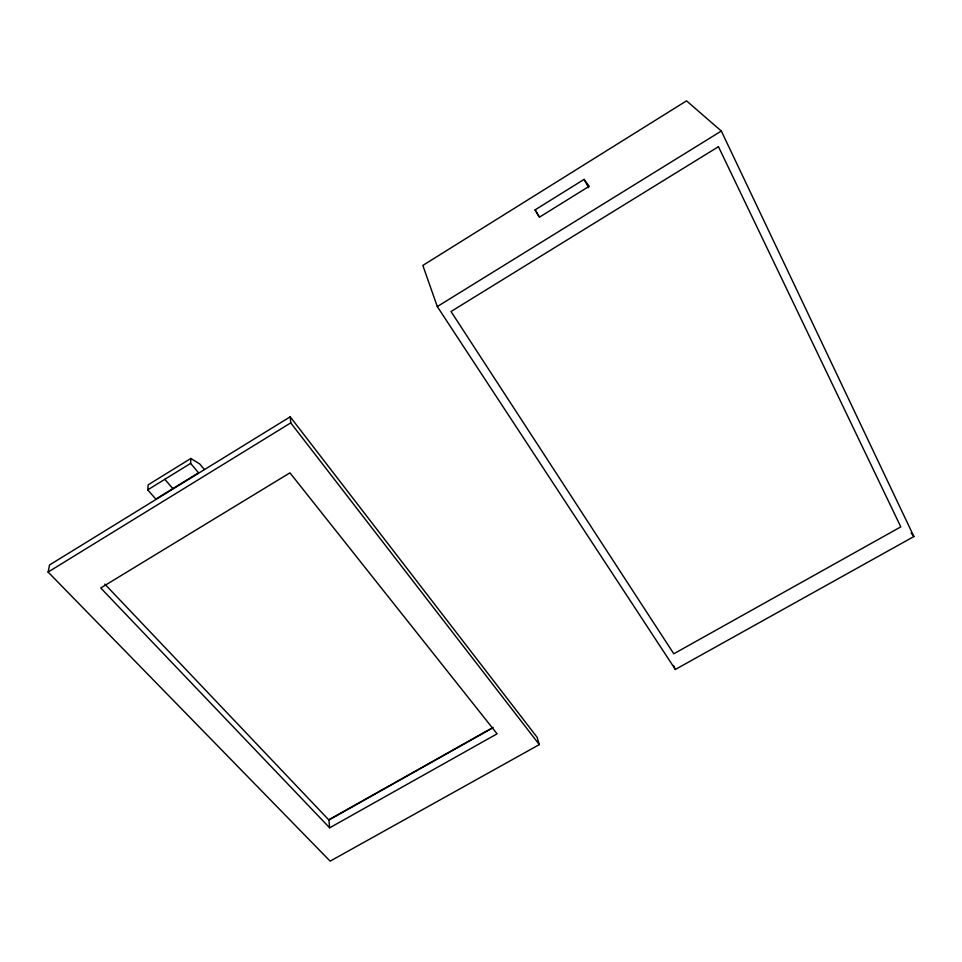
<?xml version="1.0" encoding="UTF-8"?>
<svg xmlns="http://www.w3.org/2000/svg" width="962" height="962" viewBox="0 0 962 962"><rect width="100%" height="100%" fill="white"/><g stroke="black" fill="none" stroke-linecap="round" stroke-linejoin="round"><path stroke-width="1.44" d="M190.837 458.465L148.208 484.812L147.715 489.874L155.82 499.11L198.557 472.799L190.62 463.383L190.837 458.465L199.663 463.888L204.401 469.54M48.1 572.053L49.531 564.971L290.211 416.823L537.121 737.313L539.309 744.6L330.146 861.146L48.1 572.053L290.764 422.883L290.211 416.823M535.088 209.872L584.078 179.389L589.225 186.255L539.514 217.135L535.088 209.872L539.117 216.823M437.301 306.565L721.332 131.048L913.9 536.543L675.348 669.444L437.301 306.565L422.835 265.428L686.531 100.854L721.332 131.048M147.715 489.874L190.62 463.383M328.583 819.925L493.157 727.368M329.641 827.825L100.745 587.974L289.947 472.847L497.089 733.826L329.641 827.825L328.908 820.021L492.544 728.006M104.834 584.126L328.908 820.021M164.827 479.316L172.859 488.624M911.05 533.08L913.9 536.543M290.764 422.883L539.309 744.6M584.078 179.389L588.624 187.662M673.496 665.439L675.348 669.444M718.458 146.693L451.022 311.508L673.797 653.787L900.793 526.875L718.458 146.693"/></g></svg>
